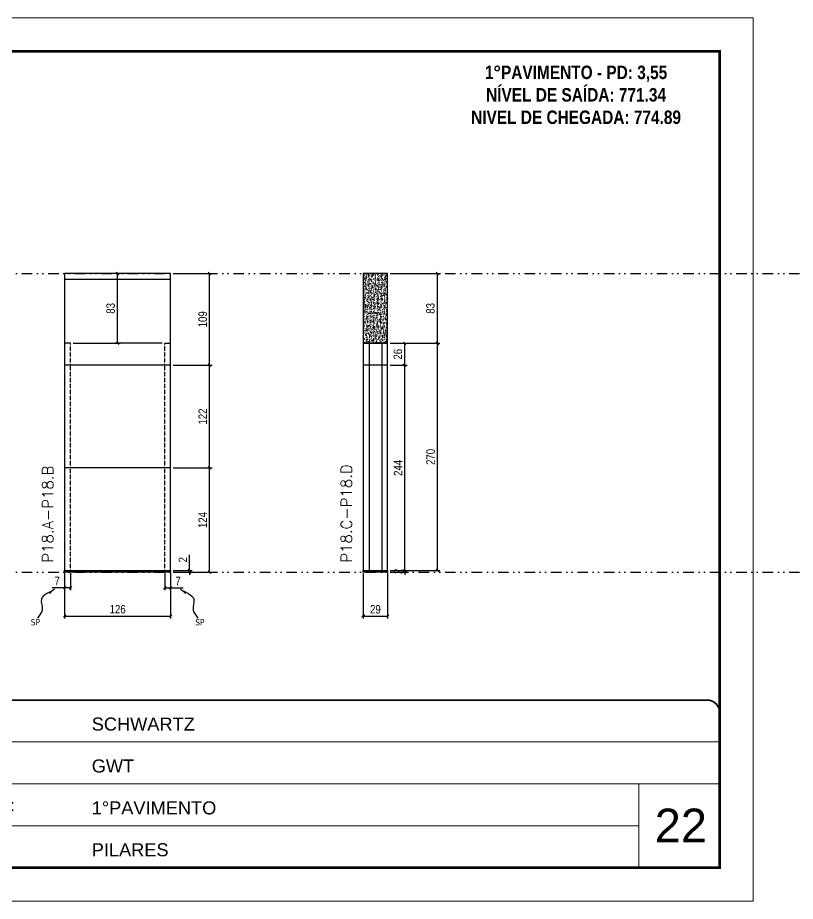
# Model space of a CAD drawing. Extents: x 13770 to 23315, y 867 to 16997.
# Drawn here: x 16595 to 17519, y 10056 to 11106 of the extents above; entities that cross this region are included whole.
import ezdxf

# ---------------------------------------------------------------- set-up
doc = ezdxf.new("R2010")
doc.units = 0
for name, pattern in [('CONTINUO', [0]), ('DASHED', [0.75, 0.5, -0.25]), ('DIVIDE2', [0.625, 0.25, -0.125, 0, -0.125, 0, -0.125]), ('HIDDEN', [0.375, 0.25, -0.125])]:
    doc.linetypes.add(name, pattern=pattern)
for name, color, linetype, lineweight in [('CARIMBO', 255, 'Continuous', 9), ('Folhas', 255, 'Continuous', 9), ('SARRAFO DE PRESSAO', 251, 'DASHED', 9), ('Texto Seção', 7, 'Continuous', 15)]:
    doc.layers.add(name, color=color, linetype=linetype, lineweight=lineweight)
for name, color, linetype in [('COTA', 241, 'Continuous'), ('NOMENCLATURA', 7, 'Continuous'), ('Nível', 160, 'Continuous'), ('Painéis', 200, 'Continuous'), ('SARR_2.2x7', 40, 'Continuous'), ('Sarrafo de Pressão', 42, 'HIDDEN'), ('texto', 7, 'Continuous')]:
    doc.layers.add(name, color=color, linetype=linetype)
doc.styles.add('ARIAL', font='arial.ttf')
doc.styles.add('COTA TECNICA', font='techl___.ttf', dxfattribs={"height": 10})
doc.styles.add('COTA TECNICA-50', font='techl___.ttf', dxfattribs={"height": 10})
doc.styles.add('REGUA-120', font='ROMANS.shx', dxfattribs={"height": 15})
doc.styles.add('ROMANC', font='techb___.ttf', dxfattribs={"height": 2.5})
doc.styles.get("Standard").update_dxf_attribs({"font": 'arial.ttf'})
doc.styles.add('Tecnologia', font='')
doc.styles.get('Tecnologia').set_extended_font_data('Forgotten Futurist')
doc.dimstyles.new('COTA PAINEL-50', dxfattribs={"dimtxt": 10, "dimasz": 3, "dimexe": 3, "dimexo": 3, "dimgap": 3, "dimtad": 1, "dimdec": 1, "dimzin": 12, "dimdsep": 46, "dimtxsty": 'COTA TECNICA-50', "dimblk1": 'OBLIQUE', "dimblk2": 'OBLIQUE', "dimsah": 1, "dimcen": 0.9, "dimclrd": 4, "dimclre": 4, "dimclrt": 240, "dimadec": 1, "dimazin": 3, "dimtfac": 1, "dimtdec": 1, "dimtmove": 0, "dimatfit": 3, "dimfxl": 1, "dimtolj": 1, "dimtzin": 12, "dimarcsym": 0})
doc.dimstyles.new('PAINEL', dxfattribs={"dimtxt": 10, "dimasz": 3, "dimexe": 3, "dimexo": 3, "dimgap": 3, "dimtad": 1, "dimdec": 1, "dimzin": 12, "dimdsep": 46, "dimtxsty": 'COTA TECNICA', "dimblk1": 'OBLIQUE', "dimblk2": 'OBLIQUE', "dimsah": 1, "dimcen": 0.9, "dimclrd": 4, "dimclre": 4, "dimclrt": 240, "dimadec": 1, "dimazin": 3, "dimtfac": 1, "dimtdec": 1, "dimtmove": 0, "dimatfit": 3, "dimfxl": 1, "dimtolj": 1, "dimtzin": 12, "dimarcsym": 0})
doc.dimstyles.get("Standard").update_dxf_attribs({"dimtxt": 0.18, "dimasz": 0.18, "dimexe": 0.18, "dimexo": 0.0625, "dimgap": 0.09, "dimtad": 0, "dimtih": 1, "dimtoh": 1, "dimdec": 4, "dimzin": 0, "dimdsep": 46, "dimtxsty": 'Standard', "dimcen": 0.09, "dimadec": 0, "dimazin": 0, "dimtfac": 1, "dimtdec": 4, "dimtofl": 0, "dimtmove": 0, "dimatfit": 3, "dimfxl": 1, "dimtolj": 1, "dimtzin": 0, "dimarcsym": 0})

# ---------------------------------------------------------------- blocks, each defined once
blk = doc.blocks.new('9999999999')
at = {"color": 30, "linetype": 'CONTINUO'}
for p, q in [((98564.6, 34230.2), (98564.6, 34429.4)), ((98564.6, 34379.6), (99584, 34379.6)), ((98564.6, 34329.8), (99488, 34329.8)), ((99584, 34329.8), (99488, 34329.8)), ((99488, 34329.8), (99488, 34230.2)), ((98564.6, 34280), (99488, 34280))]:
    blk.add_line(p, q, dxfattribs=at)
at = {"color": 30, "linetype": 'CONTINUO', "const_width": 2}
blk.add_lwpolyline([(99584, 34230.2), (99584, 34414.4, 0.414214), (99569, 34429.4), (98229, 34429.4, 0.414214), (98214, 34414.4), (98214, 34245.2, 0.414214), (98229, 34230.2), (99584, 34230.2)], format="xyb", dxfattribs=at)
at = {"layer": 'Folhas'}
blk.add_lwpolyline([(98139, 34190.2), (99624, 34190.2), (99624, 35240.2), (98139, 35240.2)], close=True, dxfattribs=at)
at = {"layer": 'Folhas', "color": 30, "const_width": 3}
blk.add_lwpolyline([(98214, 34230.2), (99584, 34230.2), (99584, 35200.2), (98214, 35200.2)], close=True, dxfattribs=at)
at = {"color": 7, "linetype": 'Continuous', "ltscale": 5, "style": 'ARIAL'}
for s, height, p in [('SCHWARTZ', 15.48, (98837.7, 34393.1)), ('GWT', 15.48, (98837.7, 34343.3)), ('1°PAVIMENTO', 15.483, (98837.7, 34293.5)), ('NOVA SISTEMAS CONSTRUTIVOS', 11.059, (98263.2, 34267.2)), ('PILARES', 15.48, (98837.7, 34243.7))]:
    blk.add_text(s, height=height, dxfattribs=at).set_placement(p)
at = {"layer": 'Folhas', "color": 7, "style": 'Tecnologia', "width": 1.5}
for s, p in [('CLIENTE:', (98573.7, 34397.2)), ('OBRA:', (98573.7, 34347.3)), ('PAVIMENTO:', (98573.7, 34297.5)), ('PROJETO:', (98573.7, 34247.7))]:
    blk.add_text(s, height=14, dxfattribs=at).set_placement(p)
blk = doc.blocks.new('_Oblique')
at = {"color": 0, "linetype": 'ByBlock', "lineweight": -2}
blk.add_line((-0.5, -0.5), (0.5, 0.5), dxfattribs=at)
blk = doc.blocks.new('*D554')
at = {"layer": 'COTA', "color": 4, "lineweight": -2, "transparency": 16777216}
for p, q in [((16651, 10445.7), (16651, 10391.6)), ((16777, 10445.7), (16777, 10391.6)), ((16651, 10394.6), (16777, 10394.6))]:
    blk.add_line(p, q, dxfattribs=at)
at = {"layer": 'Defpoints', "color": 0, "transparency": 16777216}
for p in [(16651, 10448.7), (16777, 10448.7), (16777, 10394.6)]:
    blk.add_point(p, dxfattribs=at)
at = {"layer": 'COTA', "color": 4, "lineweight": -2, "transparency": 16777216, "xscale": 3, "yscale": 3, "zscale": 3, "rotation": 180}
blk.add_blockref('_Oblique', (16651, 10394.6), dxfattribs=at)
at = {"layer": 'COTA', "color": 4, "lineweight": -2, "transparency": 16777216, "xscale": 3, "yscale": 3, "zscale": 3}
blk.add_blockref('_Oblique', (16777, 10394.6), dxfattribs=at)
at = {"layer": 'COTA', "color": 240, "transparency": 16777216, "insert": (16714, 10402.7), "char_height": 10, "attachment_point": 5, "style": 'COTA TECNICA'}
blk.add_mtext('\\A1;126', dxfattribs=at)
blk = doc.blocks.new('*D555')
at = {"layer": 'COTA', "color": 4, "lineweight": -2, "transparency": 16777216}
for p, q in [((16780, 10570.7), (16826.2, 10570.7)), ((16823.2, 10446.7), (16823.2, 10570.7)), ((16780, 10446.7), (16826.2, 10446.7))]:
    blk.add_line(p, q, dxfattribs=at)
at = {"layer": 'Defpoints', "color": 0, "transparency": 16777216}
for p in [(16777, 10570.7), (16823.2, 10570.7), (16777, 10446.7)]:
    blk.add_point(p, dxfattribs=at)
at = {"layer": 'COTA', "color": 4, "lineweight": -2, "transparency": 16777216, "xscale": 3, "yscale": 3, "zscale": 3}
for p, rotation in [((16823.2, 10570.7), 90), ((16823.2, 10446.7), 270)]:
    blk.add_blockref('_Oblique', p, dxfattribs=dict(at, rotation=rotation))
at = {"layer": 'COTA', "color": 240, "transparency": 16777216, "insert": (16815.1, 10508.7), "char_height": 10, "attachment_point": 5, "rotation": 90, "style": 'COTA TECNICA-50'}
blk.add_mtext('\\A1;124', dxfattribs=at)
blk = doc.blocks.new('*D556')
at = {"layer": 'COTA', "color": 4, "lineweight": -2, "transparency": 16777216}
for p, q in [((16799.5, 10448.7), (16799.5, 10467.5)), ((16780, 10448.7), (16802.5, 10448.7)), ((16799.5, 10446.7), (16799.5, 10448.7)), ((16780, 10446.7), (16802.5, 10446.7)), ((16799.5, 10446.7), (16799.5, 10443.7))]:
    blk.add_line(p, q, dxfattribs=at)
at = {"layer": 'Defpoints', "color": 0, "transparency": 16777216}
for p in [(16777, 10448.7), (16777, 10446.7), (16799.5, 10446.7)]:
    blk.add_point(p, dxfattribs=at)
at = {"layer": 'COTA', "color": 4, "lineweight": -2, "transparency": 16777216, "xscale": 3, "yscale": 3, "zscale": 3}
for p, rotation in [((16799.5, 10448.7), 270), ((16799.5, 10446.7), 90)]:
    blk.add_blockref('_Oblique', p, dxfattribs=dict(at, rotation=rotation))
at = {"layer": 'COTA', "color": 240, "transparency": 16777216, "insert": (16791.5, 10461.5), "char_height": 10, "attachment_point": 5, "rotation": 90, "style": 'COTA TECNICA-50'}
blk.add_mtext('\\A1;2', dxfattribs=at)
blk = doc.blocks.new('*D557')
at = {"layer": 'COTA', "color": 4, "lineweight": -2, "transparency": 16777216}
for p, q in [((16651, 10443.7), (16651, 10425.2)), ((16658, 10445.7), (16658, 10425.2)), ((16651, 10428.2), (16636.2, 10428.2)), ((16658, 10428.2), (16651, 10428.2))]:
    blk.add_line(p, q, dxfattribs=at)
at = {"layer": 'Defpoints', "color": 0, "transparency": 16777216}
for p in [(16658, 10448.7), (16651, 10446.7), (16651, 10428.2)]:
    blk.add_point(p, dxfattribs=at)
at = {"layer": 'COTA', "color": 4, "lineweight": -2, "transparency": 16777216, "xscale": 3, "yscale": 3, "zscale": 3, "rotation": 180}
blk.add_blockref('_Oblique', (16651, 10428.2), dxfattribs=at)
at = {"layer": 'COTA', "color": 4, "lineweight": -2, "transparency": 16777216, "xscale": 3, "yscale": 3, "zscale": 3}
blk.add_blockref('_Oblique', (16658, 10428.2), dxfattribs=at)
at = {"layer": 'COTA', "color": 240, "transparency": 16777216, "insert": (16642.1, 10436.3), "char_height": 10, "attachment_point": 5, "style": 'COTA TECNICA-50'}
blk.add_mtext('\\A1;7', dxfattribs=at)
blk = doc.blocks.new('*D552')
at = {"layer": 'COTA', "color": 4, "lineweight": -2, "transparency": 16777216}
for p, q in [((16770, 10445.7), (16770, 10425.2)), ((16777, 10443.7), (16777, 10425.2)), ((16770, 10428.2), (16777, 10428.2)), ((16777, 10428.2), (16791.7, 10428.2))]:
    blk.add_line(p, q, dxfattribs=at)
at = {"layer": 'Defpoints', "color": 0, "transparency": 16777216}
for p in [(16770, 10448.7), (16777, 10446.7), (16777, 10428.2)]:
    blk.add_point(p, dxfattribs=at)
at = {"layer": 'COTA', "color": 4, "lineweight": -2, "transparency": 16777216, "xscale": 3, "yscale": 3, "zscale": 3, "rotation": 180}
blk.add_blockref('_Oblique', (16770, 10428.2), dxfattribs=at)
at = {"layer": 'COTA', "color": 4, "lineweight": -2, "transparency": 16777216, "xscale": 3, "yscale": 3, "zscale": 3}
blk.add_blockref('_Oblique', (16777, 10428.2), dxfattribs=at)
at = {"layer": 'COTA', "color": 240, "transparency": 16777216, "insert": (16785.8, 10436.3), "char_height": 10, "attachment_point": 5, "style": 'COTA TECNICA-50'}
blk.add_mtext('\\A1;7', dxfattribs=at)
blk = doc.blocks.new('*D553')
at = {"layer": 'COTA', "color": 4, "linetype": 'ByBlock', "lineweight": -2, "transparency": 16777216}
for p, q in [((16780, 10692.7), (16826.2, 10692.7)), ((16823.2, 10570.7), (16823.2, 10692.7)), ((16780, 10570.7), (16826.2, 10570.7))]:
    blk.add_line(p, q, dxfattribs=at)
at = {"layer": 'Defpoints', "color": 0, "linetype": 'ByBlock', "transparency": 16777216}
for p in [(16777, 10692.7), (16823.2, 10692.7), (16777, 10570.7)]:
    blk.add_point(p, dxfattribs=at)
at = {"layer": 'COTA', "color": 4, "linetype": 'ByBlock', "lineweight": -2, "transparency": 16777216, "xscale": 3, "yscale": 3, "zscale": 3}
for p, rotation in [((16823.2, 10692.7), 90), ((16823.2, 10570.7), 270)]:
    blk.add_blockref('_Oblique', p, dxfattribs=dict(at, rotation=rotation))
at = {"layer": 'COTA', "color": 240, "linetype": 'ByBlock', "transparency": 16777216, "insert": (16815.1, 10631.7), "char_height": 10, "attachment_point": 5, "rotation": 90, "style": 'COTA TECNICA'}
blk.add_mtext('\\A1;122', dxfattribs=at)
blk = doc.blocks.new('*D558')
at = {"layer": 'COTA', "color": 4, "lineweight": -2, "transparency": 16777216}
for p, q in [((16780, 10801.7), (16826.2, 10801.7)), ((16823.2, 10692.7), (16823.2, 10801.7)), ((16780, 10692.7), (16826.2, 10692.7))]:
    blk.add_line(p, q, dxfattribs=at)
at = {"layer": 'Defpoints', "color": 0, "transparency": 16777216}
for p in [(16777, 10801.7), (16823.2, 10801.7), (16777, 10692.7)]:
    blk.add_point(p, dxfattribs=at)
at = {"layer": 'COTA', "color": 4, "lineweight": -2, "transparency": 16777216, "xscale": 3, "yscale": 3, "zscale": 3}
for p, rotation in [((16823.2, 10801.7), 90), ((16823.2, 10692.7), 270)]:
    blk.add_blockref('_Oblique', p, dxfattribs=dict(at, rotation=rotation))
at = {"layer": 'COTA', "color": 240, "transparency": 16777216, "insert": (16815.1, 10747.2), "char_height": 10, "attachment_point": 5, "rotation": 90, "style": 'COTA TECNICA'}
blk.add_mtext('\\A1;109', dxfattribs=at)
blk = doc.blocks.new('*D559')
at = {"layer": 'COTA', "color": 4, "lineweight": -2, "transparency": 16777216}
for p, q in [((16714, 10718.7), (16714, 10801.7)), ((16661, 10718.7), (16717, 10718.7))]:
    blk.add_line(p, q, dxfattribs=at)
at = {"layer": 'Defpoints', "color": 0, "transparency": 16777216}
for p in [(16714, 10801.7), (16714, 10801.7), (16658, 10718.7)]:
    blk.add_point(p, dxfattribs=at)
at = {"layer": 'COTA', "color": 4, "lineweight": -2, "transparency": 16777216, "xscale": 3, "yscale": 3, "zscale": 3}
for p, rotation in [((16714, 10801.7), 90), ((16714, 10718.7), 270)]:
    blk.add_blockref('_Oblique', p, dxfattribs=dict(at, rotation=rotation))
at = {"layer": 'COTA', "color": 240, "transparency": 16777216, "insert": (16705.7, 10760.2), "char_height": 10, "attachment_point": 5, "rotation": 90, "style": 'COTA TECNICA'}
blk.add_mtext('\\A1;83', dxfattribs=at)
blk = doc.blocks.new('*D560')
at = {"layer": 'COTA', "color": 4, "lineweight": -2, "transparency": 16777216}
for p, q in [((16714, 10718.7), (16714, 10801.7)), ((16767, 10718.7), (16711, 10718.7))]:
    blk.add_line(p, q, dxfattribs=at)
at = {"layer": 'Defpoints', "color": 0, "transparency": 16777216}
for p in [(16714, 10801.7), (16714, 10801.7), (16770, 10718.7)]:
    blk.add_point(p, dxfattribs=at)
at = {"layer": 'COTA', "color": 4, "lineweight": -2, "transparency": 16777216, "xscale": 3, "yscale": 3, "zscale": 3}
for p, rotation in [((16714, 10801.7), 90), ((16714, 10718.7), 270)]:
    blk.add_blockref('_Oblique', p, dxfattribs=dict(at, rotation=rotation))
at = {"layer": 'COTA', "color": 240, "transparency": 16777216, "insert": (16705.7, 10760.2), "char_height": 10, "attachment_point": 5, "rotation": 90, "style": 'COTA TECNICA'}
blk.add_mtext('\\A1;83', dxfattribs=at)
blk = doc.blocks.new('*D561')
at = {"layer": 'COTA', "color": 4, "lineweight": -2, "transparency": 16777216}
for p, q in [((17005.9, 10445.7), (17005.9, 10391.6)), ((17034.9, 10445.7), (17034.9, 10391.6)), ((17005.9, 10394.6), (17034.9, 10394.6))]:
    blk.add_line(p, q, dxfattribs=at)
at = {"layer": 'Defpoints', "color": 0, "transparency": 16777216}
for p in [(17005.9, 10448.7), (17034.9, 10448.7), (17034.9, 10394.6)]:
    blk.add_point(p, dxfattribs=at)
at = {"layer": 'COTA', "color": 4, "lineweight": -2, "transparency": 16777216, "xscale": 3, "yscale": 3, "zscale": 3, "rotation": 180}
blk.add_blockref('_Oblique', (17005.9, 10394.6), dxfattribs=at)
at = {"layer": 'COTA', "color": 4, "lineweight": -2, "transparency": 16777216, "xscale": 3, "yscale": 3, "zscale": 3}
blk.add_blockref('_Oblique', (17034.9, 10394.6), dxfattribs=at)
at = {"layer": 'COTA', "color": 240, "transparency": 16777216, "insert": (17020.4, 10402.6), "char_height": 10, "attachment_point": 5, "style": 'COTA TECNICA'}
blk.add_mtext('\\A1;29', dxfattribs=at)
blk = doc.blocks.new('*D562')
at = {"layer": 'COTA', "color": 4, "lineweight": -2, "transparency": 16777216}
for p, q in [((17037.9, 10718.7), (17097.1, 10718.7)), ((17094.1, 10448.7), (17094.1, 10718.7)), ((17037.9, 10448.7), (17097.1, 10448.7))]:
    blk.add_line(p, q, dxfattribs=at)
at = {"layer": 'Defpoints', "color": 0, "transparency": 16777216}
for p in [(17034.9, 10718.7), (17094.1, 10718.7), (17034.9, 10448.7)]:
    blk.add_point(p, dxfattribs=at)
at = {"layer": 'COTA', "color": 4, "lineweight": -2, "transparency": 16777216, "xscale": 3, "yscale": 3, "zscale": 3}
for p, rotation in [((17094.1, 10718.7), 90), ((17094.1, 10448.7), 270)]:
    blk.add_blockref('_Oblique', p, dxfattribs=dict(at, rotation=rotation))
at = {"layer": 'COTA', "color": 240, "transparency": 16777216, "insert": (17086, 10583.7), "char_height": 10, "attachment_point": 5, "rotation": 90, "style": 'COTA TECNICA'}
blk.add_mtext('\\A1;270', dxfattribs=at)
blk = doc.blocks.new('*D563')
at = {"layer": 'COTA', "color": 4, "lineweight": -2, "transparency": 16777216}
for p, q in [((17037.9, 10448.7), (17058.2, 10448.7)), ((17055.2, 10448.7), (17055.2, 10451.7)), ((17055.2, 10446.7), (17055.2, 10448.7)), ((17037.9, 10446.7), (17058.2, 10446.7)), ((17055.2, 10446.7), (17055.2, 10443.7))]:
    blk.add_line(p, q, dxfattribs=at)
at = {"layer": 'Defpoints', "color": 0, "transparency": 16777216}
for p in [(17034.9, 10448.7), (17055.2, 10448.7), (17034.9, 10446.7)]:
    blk.add_point(p, dxfattribs=at)
at = {"layer": 'COTA', "color": 4, "lineweight": -2, "transparency": 16777216, "xscale": 3, "yscale": 3, "zscale": 3}
for p, rotation in [((17055.2, 10448.7), 270), ((17055.2, 10446.7), 90)]:
    blk.add_blockref('_Oblique', p, dxfattribs=dict(at, rotation=rotation))
at = {"layer": 'COTA', "color": 240, "transparency": 16777216, "insert": (17047.2, 10447.7), "char_height": 10, "attachment_point": 5, "rotation": 90, "style": 'COTA TECNICA-50'}
blk.add_mtext('\\A1;2', dxfattribs=at)
blk = doc.blocks.new('*D564')
at = {"layer": 'COTA', "color": 4, "lineweight": -2, "transparency": 16777216}
for p, q in [((17037.9, 10801.7), (17097.1, 10801.7)), ((17094.1, 10718.7), (17094.1, 10801.7)), ((17037.9, 10718.7), (17097.1, 10718.7))]:
    blk.add_line(p, q, dxfattribs=at)
at = {"layer": 'Defpoints', "color": 0, "transparency": 16777216}
for p in [(17034.9, 10801.7), (17094.1, 10801.7), (17034.9, 10718.7)]:
    blk.add_point(p, dxfattribs=at)
at = {"layer": 'COTA', "color": 4, "lineweight": -2, "transparency": 16777216, "xscale": 3, "yscale": 3, "zscale": 3}
for p, rotation in [((17094.1, 10801.7), 90), ((17094.1, 10718.7), 270)]:
    blk.add_blockref('_Oblique', p, dxfattribs=dict(at, rotation=rotation))
at = {"layer": 'COTA', "color": 240, "transparency": 16777216, "insert": (17085.8, 10760.2), "char_height": 10, "attachment_point": 5, "rotation": 90, "style": 'COTA TECNICA'}
blk.add_mtext('\\A1;83', dxfattribs=at)
blk = doc.blocks.new('*D565')
at = {"layer": 'COTA', "color": 4, "lineweight": -2, "transparency": 16777216}
for p, q in [((17037.9, 10692.7), (17058.2, 10692.7)), ((17055.2, 10448.7), (17055.2, 10692.7)), ((17037.9, 10448.7), (17058.2, 10448.7))]:
    blk.add_line(p, q, dxfattribs=at)
at = {"layer": 'Defpoints', "color": 0, "transparency": 16777216}
for p in [(17034.9, 10692.7), (17055.2, 10692.7), (17034.9, 10448.7)]:
    blk.add_point(p, dxfattribs=at)
at = {"layer": 'COTA', "color": 4, "lineweight": -2, "transparency": 16777216, "xscale": 3, "yscale": 3, "zscale": 3}
for p, rotation in [((17055.2, 10692.7), 90), ((17055.2, 10448.7), 270)]:
    blk.add_blockref('_Oblique', p, dxfattribs=dict(at, rotation=rotation))
at = {"layer": 'COTA', "color": 240, "transparency": 16777216, "insert": (17047.2, 10570.7), "char_height": 10, "attachment_point": 5, "rotation": 90, "style": 'COTA TECNICA'}
blk.add_mtext('\\A1;244', dxfattribs=at)
blk = doc.blocks.new('*D566')
at = {"layer": 'COTA', "color": 4, "lineweight": -2, "transparency": 16777216}
for p, q in [((17037.9, 10718.7), (17058.2, 10718.7)), ((17055.2, 10692.7), (17055.2, 10718.7)), ((17037.9, 10692.7), (17058.2, 10692.7))]:
    blk.add_line(p, q, dxfattribs=at)
at = {"layer": 'Defpoints', "color": 0, "transparency": 16777216}
for p in [(17034.9, 10718.7), (17055.2, 10718.7), (17034.9, 10692.7)]:
    blk.add_point(p, dxfattribs=at)
at = {"layer": 'COTA', "color": 4, "lineweight": -2, "transparency": 16777216, "xscale": 3, "yscale": 3, "zscale": 3}
for p, rotation in [((17055.2, 10718.7), 90), ((17055.2, 10692.7), 270)]:
    blk.add_blockref('_Oblique', p, dxfattribs=dict(at, rotation=rotation))
at = {"layer": 'COTA', "color": 240, "transparency": 16777216, "insert": (17047.1, 10705.7), "char_height": 10, "attachment_point": 5, "rotation": 90, "style": 'COTA TECNICA'}
blk.add_mtext('\\A1;26', dxfattribs=at)

msp = doc.modelspace()

# ---------------------------------------------------------------- hatches: boundary and pattern name
at = {"layer": 'COTA'}
h = msp.add_hatch(dxfattribs=at)
h.set_pattern_fill('AR-CONC', color=256, scale=0.03)
h.set_pattern_definition([(50, (-259.4287, -4594.3004), (5.4655401, -0.4781726), [0.5715, -6.2865]), (355, (-259.429, -4594.3004), (-1.0573026, 5.7317054), [0.4572, -5.0292175]), (100.451445, (-258.9733, -4594.3403), (4.4082374, 5.2535326), [0.4857003, -5.3427073]), (46.1842, (-259.429, -4592.7764), (8.1323712, -1.2612698), [0.85725, -9.42975]), (96.635558, (-258.751, -4592.8815), (7.122124, 7.4227837), [0.7285507, -8.0140682]), (351.18415, (-259.429, -4592.7764), (7.122124, 7.4227837), [0.685799, -7.543792]), (21, (-258.6667, -4593.1574), (4.5484317, -3.06795595), [0.5715, -6.2865]), (326, (-258.667, -4593.1574), (1.8540609, 5.525639), [0.4572, -5.0292]), (71.451445, (-258.2877, -4593.413), (6.4024926, 2.4576831), [0.4857003, -5.3426981]), (37.5, (-259.4287, -4594.3004), (0.0926581, 2.53665117), [0, -4.96824, 0, -5.1054, 0, -5.04825]), (7.5, (-259.4287, -4594.3004), (2.00458988, 3.00541724), [0, -2.91084, 0, -4.85394, 0, -1.92405]), (327.5, (-261.128, -4594.3004), (4.06771786, -0.17186232), [0, -1.905, 0, -5.9436, 0, -7.8867]), (317.5, (-261.89, -4594.3004), (4.44387544, 0.76279473), [0, -2.4765, 0, -3.94716, 0, -5.6007])])
h.paths.add_polyline_path([(17034.9, 10801.73), (17005.9, 10801.73), (17005.9, 10718.73), (17034.9, 10718.73)])

# ---------------------------------------------------------------- linework, layer by layer
for p, q in [((16657.96, 10718.73), (16650.96, 10718.73)), ((16769.96, 10718.73), (16776.96, 10718.73))]:
    msp.add_line(p, q, dxfattribs=at)
at = {"layer": 'COTA', "linetype": 'ByBlock'}
msp.add_lwpolyline([(17005.9, 10718.73), (17034.9, 10718.73), (17034.9, 10801.73), (17005.9, 10801.73)], close=True, dxfattribs=at)
at = {"layer": 'Nível', "color": 4, "linetype": 'DIVIDE2', "ltscale": 50}
for p, q in [((13769.54, 10801.73), (21112.79, 10801.73)), ((13769.54, 10446.73), (21112.79, 10446.73))]:
    msp.add_line(p, q, dxfattribs=at)
at = {"layer": 'Painéis'}
for p, q in [((16776.96, 10692.73), (16650.96, 10692.73)), ((17034.9, 10692.73), (17005.9, 10692.73)), ((16776.96, 10570.73), (16650.96, 10570.73))]:
    msp.add_line(p, q, dxfattribs=at)
for points in [[(16650.96, 10448.73), (16776.96, 10448.73), (16776.96, 10801.73), (16650.96, 10801.73)], [(17005.9, 10448.73), (17034.9, 10448.73), (17034.9, 10718.73), (17005.9, 10718.73)], [(16650.96, 10448.73), (16776.96, 10448.73), (16776.96, 10446.73), (16650.96, 10446.73)], [(17005.9, 10448.73), (17034.9, 10448.73), (17034.9, 10446.73), (17005.9, 10446.73)]]:
    msp.add_lwpolyline(points, close=True, dxfattribs=at)
at = {"layer": 'SARR_2.2x7', "linetype": 'ByBlock'}
msp.add_line((16650.96, 10794.73), (16776.96, 10794.73), dxfattribs=at)
at = {"layer": 'SARR_2.2x7'}
for p, q in [((17012.9, 10718.73), (17012.9, 10448.73)), ((17027.9, 10718.73), (17027.9, 10448.73))]:
    msp.add_line(p, q, dxfattribs=at)
at = {"layer": 'Sarrafo de Pressão'}
for p, q in [((16657.96, 10692.73), (16657.96, 10718.73)), ((16769.96, 10692.73), (16769.96, 10718.73)), ((16657.96, 10570.73), (16657.96, 10692.73)), ((16769.96, 10570.73), (16769.96, 10692.73)), ((16657.96, 10448.73), (16657.96, 10570.73)), ((16769.96, 10448.73), (16769.96, 10570.73))]:
    msp.add_line(p, q, dxfattribs=at)

# ---------------------------------------------------------------- block references
at = {"layer": 'SARRAFO DE PRESSAO', "color": 6, "linetype": 'ByBlock'}
msp.add_blockref('9999999999', (-82154.48, -24134.56), dxfattribs=at)

# ---------------------------------------------------------------- texts
at = {"layer": 'CARIMBO', "style": 'ARIAL'}
msp.add_text('22', height=40, dxfattribs=at).set_placement((17352.36, 10125.79))
at = {"layer": 'NOMENCLATURA', "color": 2, "insert": (17258.88, 11048.67), "char_height": 16, "attachment_point": 2, "style": 'ROMANC'}
msp.add_mtext_dynamic_manual_height_columns('1°PAVIMENTO - PD: 3,55\\PNÍVEL DE SAÍDA: 771.34\\PNIVEL DE CHEGADA: 774.89', width=376.0554, gutter_width=1, heights=[0], dxfattribs=at)
at = {"layer": 'texto', "color": 0, "char_height": 7.5, "attachment_point": 5}
for insert in [(16616.19, 10387.24), (16811.74, 10387.24)]:
    msp.add_mtext('{\\fTahoma|b0|i0|c0|p34;\\C4;SP}', dxfattribs=dict(at, insert=insert))
at = {"layer": 'Texto Seção', "char_height": 13, "width": 285.3299, "attachment_point": 7, "rotation": 90, "style": 'REGUA-120'}
for s, insert in [('\\pxt2;P18.A-P18.B', (16637.49, 10457.98)), ('P18.C-P18.D', (16992.43, 10457.98))]:
    msp.add_mtext(s, dxfattribs=dict(at, insert=insert))

# ---------------------------------------------------------------- dimensions: what is measured, and where the dimension line sits
at = {"layer": 'COTA'}
for base, p1, p2, angle, dimstyle, picture, middle in [((16713.96, 10801.73), (16657.96, 10718.73), (16713.96, 10801.73), 90, 'PAINEL', '*D559', (16705.72, 10760.23)), ((16713.96, 10801.73), (16769.96, 10718.73), (16713.96, 10801.73), 90, 'PAINEL', '*D560', (16705.72, 10760.23)), ((16823.2, 10801.73), (16776.96, 10692.73), (16776.96, 10801.73), 90, 'PAINEL', '*D558', (16815.07, 10747.23)), ((17094.08, 10801.73), (17034.9, 10718.73), (17034.9, 10801.73), 90, 'PAINEL', '*D564', (17085.84, 10760.23)), ((17055.25, 10692.73), (17034.9, 10448.73), (17034.9, 10692.73), 90, 'PAINEL', '*D565', (17047.18, 10570.73)), ((16823.2, 10570.73), (16776.96, 10446.73), (16776.96, 10570.73), 90, 'COTA PAINEL-50', '*D555', (16815.13, 10508.73)), ((16650.96, 10428.22), (16657.96, 10448.73), (16650.96, 10446.73), 180, 'COTA PAINEL-50', '*D557', (16642.1, 10436.29))]:
    dim = msp.add_linear_dim(base=base, p1=p1, p2=p2, angle=angle, dimstyle=dimstyle, dxfattribs=at)
    dim.commit()
    dim.dimension.update_dxf_attribs({"geometry": picture, "text_midpoint": middle})
for base, p1, override, picture, middle in [((17094.08, 10718.73), (17034.9, 10448.73), {"dimarcsym": 2}, '*D562', (17085.98, 10583.73)), ((17055.25, 10718.73), (17034.9, 10692.73), {"dimtmove": 1}, '*D566', (17047.15, 10705.73))]:
    dim = msp.add_linear_dim(base=base, p1=p1, p2=(17034.9, 10718.73), angle=90, dimstyle='PAINEL', override=override, dxfattribs=at)
    dim.commit()
    dim.dimension.update_dxf_attribs({"geometry": picture, "text_midpoint": middle})
at = {"layer": 'COTA', "linetype": 'ByBlock'}
dim = msp.add_linear_dim(base=(16823.2, 10692.73), p1=(16776.96, 10570.73), p2=(16776.96, 10692.73), angle=90, dimstyle='PAINEL', dxfattribs=at)
dim.commit()
dim.dimension.update_dxf_attribs({"geometry": '*D553', "text_midpoint": (16815.14, 10631.73)})
at = {"layer": 'COTA'}
for base, p1, p2, picture, middle in [((16799.49, 10446.73), (16776.96, 10448.73), (16776.96, 10446.73), '*D556', (16799.49, 10461.47)), ((17055.25, 10448.73), (17034.9, 10446.73), (17034.9, 10448.73), '*D563', (17055.25, 10447.73))]:
    dim = msp.add_linear_dim(base=base, p1=p1, p2=p2, angle=90, dimstyle='COTA PAINEL-50', dxfattribs=at)
    dim.commit()
    dim.dimension.update_dxf_attribs({"geometry": picture, "text_midpoint": middle, "dimtype": 160})
for base, p1, p2, picture, middle in [((16776.96, 10394.55), (16650.96, 10448.73), (16776.96, 10448.73), '*D554', (16713.96, 10402.65)), ((17034.9, 10394.55), (17005.9, 10448.73), (17034.9, 10448.73), '*D561', (17020.4, 10402.64))]:
    dim = msp.add_linear_dim(base=base, p1=p1, p2=p2, dimstyle='PAINEL', override={"dimarcsym": 2}, dxfattribs=at)
    dim.commit()
    dim.dimension.update_dxf_attribs({"geometry": picture, "text_midpoint": middle})
dim = msp.add_linear_dim(base=(16776.96, 10428.22), p1=(16769.96, 10448.73), p2=(16776.96, 10446.73), dimstyle='COTA PAINEL-50', dxfattribs=at)
dim.commit()
dim.dimension.update_dxf_attribs({"geometry": '*D552', "text_midpoint": (16785.83, 10436.29)})

# ---------------------------------------------------------------- leaders
at = {"layer": 'COTA', "path_type": 1}
for points in [[(16639.13, 10426.55), (16623.35, 10414.71), (16624.27, 10401.71), (16618.72, 10391.92)], [(16788.79, 10426.55), (16804.58, 10414.71), (16803.65, 10401.71), (16809.21, 10391.92)]]:
    msp.add_leader(points, dimstyle='Standard', override={"dimasz": 8}, dxfattribs=at)

doc.saveas('drawing.dxf')
